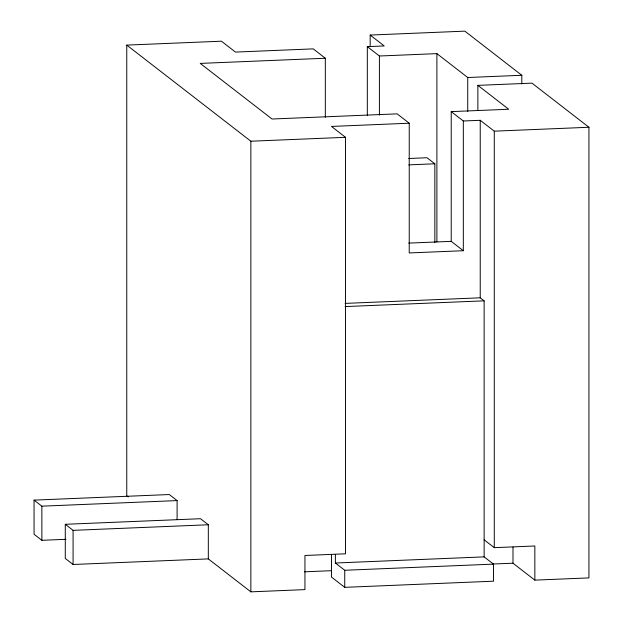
<?xml version="1.0" encoding="UTF-8"?>
<svg xmlns="http://www.w3.org/2000/svg" width="623" height="623" viewBox="0 0 623 623"><rect width="100%" height="100%" fill="white"/><g stroke="black" fill="none" stroke-linecap="round" stroke-linejoin="round"><path stroke-width="0.93" d="M128.276 496.913L126.757 495.737L126.757 45.105L221.414 41.196L235.463 52.083L313.229 48.867L325.323 58.243L325.323 117.295M370.171 46.733L370.171 35.059L464.836 31.15L521.817 75.282L521.817 84.019M367.321 115.372L367.321 46.639L384.22 45.938L370.171 35.059M325.323 58.243L200.232 63.406L272.041 119.016L397.131 113.853L409.233 123.222L409.233 252.946L463.325 250.719L463.325 120.987L451.223 111.618L451.223 241.35L463.325 250.719M367.321 46.639L379.415 56.008L436.894 53.633L467.725 77.509L521.817 75.282M477.872 110.606L477.872 85.367L531.964 83.139L588.937 127.263L588.937 577.895L534.846 580.13L512.994 563.2L492.622 564.041M451.223 111.618L508.703 109.251L477.872 85.367M409.233 123.222L331.475 126.43L345.524 137.317L345.524 553.8L304.951 555.482L304.951 589.615L250.859 591.85L208.316 558.901L73.086 564.485L65.283 558.442L65.283 524.301L200.513 518.718L208.316 524.768L208.316 558.901M463.325 120.987L480.232 120.294L494.28 131.173L588.937 127.263M126.757 45.105L250.859 141.219L345.524 137.317M408.68 158.499L427.028 157.744L434.838 163.787L434.838 242.456M408.75 164.869L434.838 163.787M408.727 243.102L451.223 241.35M345.08 303.393L480.232 297.81L484.133 300.839L484.133 556.876L493.494 564.126L493.494 581.197L344.737 587.341L331.475 577.062L331.475 554.299M345.095 306.571L484.133 300.839M66.015 539.308L41.866 540.305L34.063 534.261L34.063 500.121L169.292 494.537L177.096 500.588L177.096 519.551M34.063 500.121L41.866 506.172L177.096 500.588M65.283 524.301L73.086 530.352L208.316 524.768M484.133 539.806L494.28 547.664L534.846 545.989L534.846 580.13M335.376 554.478L335.376 563.013L484.133 556.876M304.437 571.813L331.6 570.691M335.376 563.013L344.737 570.271L493.494 564.126M512.994 547.08L512.994 563.2M494.28 131.173L494.28 547.664M480.232 120.294L480.232 297.81M467.725 77.509L467.725 111.478M436.894 53.633L436.894 241.911M379.415 56.008L379.415 115.06M344.737 570.271L344.737 587.341M250.859 141.219L250.859 591.85M73.086 530.352L73.086 564.485M41.866 506.172L41.866 540.305"/></g></svg>
